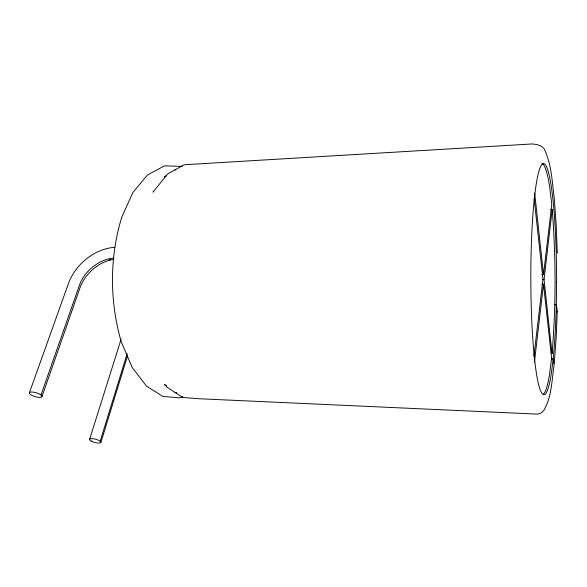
<?xml version="1.0" encoding="UTF-8"?>
<svg xmlns="http://www.w3.org/2000/svg" width="587" height="587" viewBox="0 0 587 587"><rect width="100%" height="100%" fill="white"/><g stroke="black" fill="none" stroke-linecap="round" stroke-linejoin="round"><path stroke-width="0.88" d="M557.246 311.389L556.102 338.89L554.245 363.544M534.434 362.179L543.503 284.189L541.772 284.196M552.206 209.346C555.984 257.348 556.08 305.68 552.059 353.668L544.039 279.551L552.206 209.346L550.606 209.405M533.913 356.382L542.968 279.295L534.155 198.626M541.779 274.672L543.511 274.657L551.751 204.503L549.696 187.224A115.456 13.097 89.9 0 0 541.918 163.722M100.186 441.197L127.174 353.623M100.942 442.246L127.562 355.7M89.562 439.48L121.061 339.308M41.904 396.805A6.596 2.025 16.6 0 0 33.701 392.175A6.596 2.025 16.6 0 0 31.456 395.154A6.596 2.025 16.6 0 0 41.904 396.805L80.199 287.182C85.254 273.99 96.804 263.754 110.334 259.872L109.688 259.982L113.79 259.403M41.002 394.978L79.487 285.077A32.38 23.091 -40.5 0 1 113.893 258.06M29.453 392.637L68.862 282.347C76.398 263.629 94.514 248.932 114.847 247.244M556.681 312.247L557.261 310.442L556.293 304.814L554.73 304.807M153.515 191.465L153.031 192.11L167.655 173.899L183.599 165.042L185.294 164.683L532.416 143.94C536.613 144.402 541.647 145.158 544.215 148.915C551.604 164.36 552.11 181.823 554.275 198.516L556.212 225.239L557.305 253.239M165.989 175.865L164.543 177.01L166.114 176.137M182.806 397.025L179.593 397.854L162.848 396.401L146.515 386.129L132.134 367.381L121.171 341.575C109.556 301.131 109.439 257.561 121.729 217.249L132.904 192.463L147.418 175.029L163.802 166.224L165.461 165.864L182.175 166.378M542.315 279.559L544.039 279.551M174.933 169.922L175.909 169.936M551.523 358.892L553.137 358.936L554.077 365.143C551.765 380.281 551.839 396.585 543.944 410.203C542.337 412.727 539.409 414.173 536.437 414.084L198.971 398.734L184.369 397.626L181.17 396.474L166.781 386.958L164.455 384.463L166.686 385.945M176.79 392.71L175.007 392.556L175.968 392.666M543.503 284.189L551.597 358.305L549.505 374.653A115.456 13.097 89.9 0 1 543.386 394.134M534.691 193.145L543.511 274.657M556.615 282.149C556.344 313.054 555.559 344.063 551.149 374.704A115.529 12.899 89.9 0 1 531.873 322.997A115.529 12.899 89.9 0 1 541.163 165.519A115.529 12.899 89.9 0 1 556.615 282.149M91.227 441.086A5.877 1.673 15 0 0 100.751 442.649A5.877 1.673 15 0 0 93.788 438.819A5.877 1.673 15 0 0 91.227 441.086"/></g></svg>
